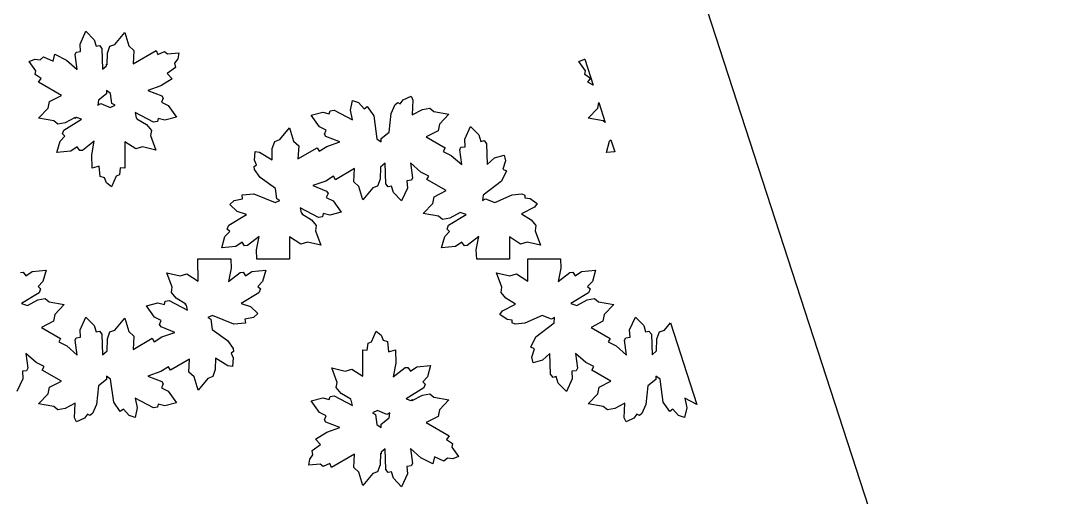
# Model space of a CAD drawing. Header units: metres. Extents: x -75 to 75, y 0 to 231.
# Drawn here: x -20.3 to 75, y 56.7 to 100 of the extents above; entities that cross this region are included whole.
import ezdxf

# ---------------------------------------------------------------- set-up
doc = ezdxf.new("R2010")
doc.units = ezdxf.units.M

msp = doc.modelspace()

# ---------------------------------------------------------------- linework, layer by layer
for p, q in [((75, 0), (0, 230.826)), ((-14.8895, 97.9019), (-14.3616, 99.057)), ((-14.3616, 99.057), (-13.607, 98.2895)), ((-13.607, 98.2895), (-13.4346, 97.6944)), ((-11.7294, 97.8683), (-10.8337, 98.941)), ((-10.8337, 98.941), (-10.4767, 97.7379)), ((-15.2428, 97.1695), (-14.8491, 97.2084)), ((-14.8491, 97.2084), (-14.8895, 97.9019)), ((-13.4346, 97.6944), (-13.1432, 97.7806)), ((-13.1432, 97.7806), (-12.9158, 97.4892)), ((-12.9158, 97.4892), (-12.8479, 95.6009)), ((-12.4069, 97.0573), (-12.1758, 97.6921)), ((-12.1758, 97.6921), (-11.7294, 97.8683)), ((-10.4767, 97.7379), (-10.0052, 97.316)), ((-10.0708, 96.1082), (-7.98492, 97.319)), ((-10.0052, 97.316), (-10.0708, 96.1082)), ((-7.98492, 97.319), (-7.81555, 96.9429)), ((-7.81555, 96.9429), (-7.21741, 97.216)), ((-7.21741, 97.216), (-6.95801, 96.9971)), ((-19.529, 96.3226), (-19.0063, 96.537)), ((-18.9186, 95.4742), (-19.529, 96.3226)), ((-19.0063, 96.537), (-18.5226, 96.4706)), ((-18.5226, 96.4706), (-18.2152, 96.74)), ((-18.2152, 96.74), (-17.3607, 96.3501)), ((-17.3607, 96.3501), (-17.1898, 96.9803)), ((-17.1898, 96.9803), (-16.1201, 96.4241)), ((-16.1201, 96.4241), (-15.1665, 95.5994)), ((-15.3519, 96.946), (-15.2428, 97.1695)), ((-15.1665, 95.5994), (-15.3519, 96.946)), ((-12.4329, 96.0159), (-12.4069, 97.0573)), ((-6.95801, 96.9971), (-5.92041, 97.1016)), ((-5.99594, 96.5424), (-6.29501, 96.1555)), ((-5.92041, 97.1016), (-5.99594, 96.5424)), ((30.471, 96.3226), (30.9937, 96.537)), ((31.0814, 95.4742), (30.471, 96.3226)), ((30.9937, 96.537), (31.0167, 96.5339)), ((31.0167, 96.5339), (31.7903, 94.153)), ((-18.9781, 95.1439), (-18.9186, 95.4742)), ((-12.8479, 95.6009), (-12.4992, 95.9198)), ((-12.4992, 95.9198), (-12.4992, 96.0548)), ((-12.4992, 96.0548), (-12.4329, 96.0159)), ((-6.21567, 95.755), (-6.9809, 95.2103)), ((-6.29501, 96.1555), (-6.21567, 95.755)), ((31.0219, 95.1439), (31.0814, 95.4742)), ((-18.4441, 94.7601), (-18.9781, 95.1439)), ((-18.6844, 94.426), (-18.4441, 94.7601)), ((-16.5947, 93.2243), (-18.6844, 94.426)), ((-6.52008, 94.7464), (-7.54089, 94.0956)), ((-6.9809, 95.2103), (-6.52008, 94.7464)), ((31.5559, 94.7601), (31.0219, 95.1439)), ((31.3156, 94.426), (31.5559, 94.7601)), ((31.7903, 94.153), (31.3156, 94.426)), ((-12.4992, 93.6844), (-12.5, 93.3655)), ((-12.1155, 93.4074), (-12.4992, 93.6844)), ((-11.9949, 92.4927), (-12.1155, 93.4074)), ((-7.54089, 94.0956), (-8.72955, 93.6859)), ((-8.72955, 93.6859), (-7.47147, 93.1747)), ((-17.8001, 92.0586), (-17.6735, 92.6765)), ((-17.6735, 92.6765), (-16.5947, 93.2243)), ((-13.2347, 92.804), (-13.282, 92.3332)), ((-13.282, 92.3332), (-13.0028, 92.4919)), ((-12.5, 93.3655), (-13.2347, 92.804)), ((-13.0028, 92.4919), (-12.1536, 92.1387)), ((-11.7195, 92.3332), (-11.9949, 92.4927)), ((-7.33032, 92.9665), (-7.4913, 92.6048)), ((-7.4913, 92.6048), (-6.87256, 92.2966)), ((-7.47147, 93.1747), (-7.33032, 92.9665)), ((9.69467, 91.8709), (9.89914, 92.7574)), ((9.89914, 92.7574), (10.4324, 92.5972)), ((10.4324, 92.5972), (10.9489, 92.0097)), ((13.7756, 92.3943), (14.0007, 92.5774)), ((14.0007, 92.5774), (14.2334, 92.4561)), ((14.2334, 92.4561), (14.5058, 92.836)), ((14.5058, 92.836), (15.2184, 93.1732)), ((15.2184, 93.1732), (15.3915, 92.7841)), ((15.3915, 92.7841), (15.3336, 91.4558)), ((32.1999, 92.0586), (32.3047, 92.5699)), ((32.3047, 92.5699), (32.8907, 90.7662)), ((-18.6668, 91.1461), (-17.8001, 92.0586)), ((-12.1536, 92.1387), (-11.7195, 92.3332)), ((-8.21533, 90.789), (-9.88541, 91.6763)), ((-9.88541, 91.6763), (-9.78088, 91.2003)), ((-6.87256, 92.2966), (-6.13785, 91.2605)), ((6.13785, 91.4192), (7.18079, 91.6901)), ((7.18079, 91.6901), (7.77969, 91.5421)), ((7.77969, 91.5421), (7.84988, 91.8373)), ((7.84988, 91.8373), (8.21762, 91.8907)), ((8.21762, 91.8907), (9.88541, 91.0042)), ((9.88541, 91.0042), (9.69467, 91.8709)), ((10.9489, 92.0097), (11.2396, 92.2333)), ((11.2396, 92.2333), (11.8416, 91.3567)), ((13.2339, 89.8766), (13.4071, 91.584)), ((13.4071, 91.584), (13.7756, 92.3943)), ((15.3336, 91.4558), (16.2468, 91.9533)), ((16.2468, 91.9533), (16.9128, 92.0708)), ((16.9128, 92.0708), (17.2897, 91.7702)), ((17.2897, 91.7702), (18.6668, 91.5344)), ((18.6668, 91.5344), (17.8001, 90.6212)), ((31.3332, 91.1461), (32.1999, 92.0586)), ((-17.2897, 90.9111), (-18.6668, 91.1461)), ((-16.9144, 90.6097), (-17.2897, 90.9111)), ((-16.2468, 90.7272), (-16.9144, 90.6097)), ((-16.3681, 90.0719), (-14.7652, 91.0728)), ((-15.3343, 91.2231), (-16.2468, 90.7272)), ((-15.3381, 91.1293), (-15.3343, 91.2231)), ((-15.2115, 91.2132), (-15.3381, 91.1293)), ((-14.7652, 91.0728), (-15.2115, 91.2132)), ((-9.78088, 91.2003), (-9.70459, 91.1232)), ((-9.70459, 91.1232), (-9.73206, 91.1087)), ((-9.73206, 91.1087), (-8.84552, 90.5678)), ((-8.84552, 90.5678), (-8.41293, 90.049)), ((-7.84988, 90.8432), (-8.21533, 90.789)), ((-7.77969, 91.1385), (-7.84988, 90.8432)), ((-7.17926, 90.9897), (-7.77969, 91.1385)), ((-6.13785, 91.2605), (-7.17926, 90.9897)), ((6.87256, 90.3831), (6.13785, 91.4192)), ((11.8416, 91.3567), (12.1155, 89.2731)), ((17.8001, 90.6212), (17.672, 90.004)), ((32.7103, 90.9111), (31.3332, 91.1461)), ((32.8907, 90.7662), (32.7103, 90.9111)), ((-16.5054, 89.7255), (-16.3681, 90.0719)), ((-16.2849, 89.5187), (-16.5054, 89.7255)), ((-8.41293, 90.049), (-8.48236, 89.5691)), ((-8.48236, 89.5691), (-7.99866, 88.2599)), ((3.26996, 89.2082), (4.16489, 90.2809)), ((4.16489, 90.2809), (4.52347, 89.0793)), ((7.4913, 90.0757), (6.87256, 90.3831)), ((7.32956, 89.7141), (7.4913, 90.0757)), ((7.47147, 89.5058), (7.32956, 89.7141)), ((12.5, 89.315), (13.2339, 89.8766)), ((17.672, 90.004), (16.5932, 89.4562)), ((20.1096, 89.241), (20.6383, 90.3938)), ((20.6383, 90.3938), (21.3928, 89.6286)), ((21.3928, 89.6286), (21.5652, 89.0343)), ((-17.0013, 88.0348), (-16.716, 89.0694)), ((-16.716, 89.0694), (-16.2849, 89.5187)), ((-13.6047, 89.0656), (-14.6759, 88.2317)), ((-13.8428, 87.8304), (-13.6047, 89.0656)), ((-9.82285, 88.3575), (-10.8353, 89.0167)), ((-10.8353, 89.0167), (-10.8292, 86.6051)), ((2.59247, 88.3972), (2.82364, 89.032)), ((2.82364, 89.032), (3.26996, 89.2082)), ((4.52347, 89.0793), (4.9942, 88.6566)), ((4.9942, 88.6566), (4.92783, 87.4481)), ((8.72726, 88.9954), (7.47147, 89.5058)), ((7.54089, 88.5849), (8.72726, 88.9954)), ((12.1155, 89.2731), (12.5, 88.9954)), ((12.5, 88.9954), (12.5, 89.315)), ((16.5932, 89.4562), (18.3357, 88.4552)), ((20.1508, 88.549), (20.1096, 89.241)), ((21.5652, 89.0343), (21.8567, 89.1205)), ((21.8567, 89.1205), (22.0848, 88.8283)), ((22.0848, 88.8283), (22.1527, 86.9415)), ((32.9987, 88.0348), (33.284, 89.0694)), ((33.284, 89.0694), (33.4021, 89.1925)), ((33.4021, 89.1925), (33.7549, 88.1065)), ((-15.7372, 88.1546), (-17.0013, 88.0348)), ((-15.1588, 88.5361), (-15.7372, 88.1546)), ((-14.9284, 88.2141), (-15.1588, 88.5361)), ((-14.6759, 88.2317), (-14.9284, 88.2141)), ((-13.7894, 86.6241), (-13.8428, 87.8304)), ((-9.21783, 88.5536), (-9.82285, 88.3575)), ((-7.99866, 88.2599), (-9.21783, 88.5536)), ((0.95825, 87.3299), (1.02386, 88.1157)), ((1.02386, 88.1157), (1.44272, 88.0714)), ((1.44272, 88.0714), (2.56653, 87.3573)), ((2.56653, 87.3573), (2.59247, 88.3972)), ((4.92783, 87.4481), (6.66656, 88.4567)), ((6.66656, 88.4567), (6.84738, 88.1432)), ((6.84738, 88.1432), (7.54089, 88.5849)), ((18.3357, 88.4552), (18.1541, 88.1409)), ((18.1541, 88.1409), (18.8805, 87.764)), ((18.8805, 87.764), (19.8334, 86.9392)), ((19.648, 88.2858), (19.7586, 88.5101)), ((19.8334, 86.9392), (19.648, 88.2858)), ((19.7586, 88.5101), (20.1508, 88.549)), ((22.8088, 87.542), (23.6755, 87.8075)), ((23.6755, 87.8075), (23.8052, 87.2643)), ((33.7549, 88.1065), (32.9987, 88.0348)), ((-13.1577, 86.7905), (-13.7894, 86.6241)), ((-13.0699, 85.8551), (-13.1577, 86.7905)), ((0.9285, 86.7622), (1.15051, 86.9041)), ((0.97275, 86.4815), (0.9285, 86.7622)), ((1.15051, 86.9041), (0.95825, 87.3299)), ((12.8479, 87.0789), (12.4352, 86.7012)), ((12.9158, 85.1913), (12.8479, 87.0789)), ((16.1179, 86.2587), (15.168, 87.0819)), ((15.168, 87.0819), (15.3526, 85.7361)), ((22.1527, 86.9415), (22.8088, 87.542)), ((23.8052, 87.2643), (23.555, 86.5219)), ((-12.6816, 85.7239), (-13.0699, 85.8551)), ((-11.6226, 85.8795), (-12.0522, 84.9258)), ((-11.3052, 85.9924), (-11.6226, 85.8795)), ((-11.2396, 86.6486), (-11.3052, 85.9924)), ((-10.8292, 86.6051), (-11.2396, 86.6486)), ((1.49384, 85.7506), (0.97275, 86.4815)), ((8.15125, 85.878), (7.46078, 85.4355)), ((8.33206, 85.5644), (8.15125, 85.878)), ((10.0708, 86.573), (8.33206, 85.5644)), ((10.0052, 85.363), (10.0708, 86.573)), ((12.4352, 86.7012), (12.4092, 85.6232)), ((16.8449, 85.8788), (16.1179, 86.2587)), ((16.6649, 85.5659), (16.8449, 85.8788)), ((23.8945, 86.3823), (23.4383, 85.4256)), ((23.555, 86.5219), (23.8945, 86.3823)), ((-12.4969, 85.2722), (-12.6816, 85.7239)), ((-12.0522, 84.9258), (-12.4969, 85.2722)), ((2.88315, 84.7473), (1.49384, 85.7506)), ((7.46078, 85.4355), (6.26984, 85.0258)), ((6.26984, 85.0258), (7.52792, 84.5146)), ((10.4752, 84.9403), (10.0052, 85.363)), ((10.8337, 83.7387), (10.4752, 84.9403)), ((11.7294, 84.8122), (10.8337, 83.7387)), ((12.1758, 84.9884), (11.7294, 84.8122)), ((12.4092, 85.6232), (12.1758, 84.9884)), ((13.1424, 84.8991), (12.9158, 85.1913)), ((13.4346, 84.9854), (13.1424, 84.8991)), ((13.607, 84.391), (13.4346, 84.9854)), ((15.2435, 85.5103), (14.8491, 85.4713)), ((14.8491, 85.4713), (14.8903, 84.7794)), ((15.3526, 85.7361), (15.2435, 85.5103)), ((18.4074, 84.565), (16.6649, 85.5659)), ((23.4383, 85.4256), (21.7659, 84.1423)), ((-0.15335, 84.1995), (0.90866, 84.2827)), ((-0.10529, 83.8364), (-0.15335, 84.1995)), ((0.90866, 84.2827), (2.84576, 83.4785)), ((3.00369, 83.8326), (2.88315, 84.7473)), ((7.66983, 84.3063), (7.50809, 83.9447)), ((7.50809, 83.9447), (8.12607, 83.6372)), ((7.52792, 84.5146), (7.66983, 84.3063)), ((14.3616, 83.6258), (13.607, 84.391)), ((14.8903, 84.7794), (14.3616, 83.6258)), ((17.1997, 83.3992), (17.3286, 84.0164)), ((17.3286, 84.0164), (18.4074, 84.565)), ((21.7659, 84.1423), (21.7186, 83.6708)), ((22.847, 83.4785), (24.4217, 84.1812)), ((24.4217, 84.1812), (25.2998, 84.2651)), ((25.2998, 84.2651), (25.5707, 84.1629)), ((25.5707, 84.1629), (25.5829, 83.9012)), ((25.5829, 83.9012), (26.0506, 83.8554)), ((26.0506, 83.8554), (26.6968, 83.4053)), ((-1.27869, 83.3008), (-0.87204, 83.6815)), ((-0.61417, 82.6805), (-1.27869, 83.3008)), ((-0.87204, 83.6815), (-0.10529, 83.8364)), ((2.84576, 83.4785), (3.27911, 83.6723)), ((3.27911, 83.6723), (3.00369, 83.8326)), ((6.78177, 82.1289), (5.11398, 83.0162)), ((5.11398, 83.0162), (5.21469, 82.5577)), ((8.12607, 83.6372), (8.86154, 82.6004)), ((16.333, 82.4867), (17.1997, 83.3992)), ((21.7186, 83.6708), (21.9963, 83.8318)), ((21.9963, 83.8318), (22.847, 83.4785)), ((26.4465, 83.062), (25.267, 82.4478)), ((26.6968, 83.4053), (26.4465, 83.062)), ((-1.36795, 81.4117), (0.23346, 82.412)), ((0.23346, 82.412), (-0.61417, 82.6805)), ((5.21469, 82.5577), (5.34668, 82.4913)), ((5.34668, 82.4913), (5.26581, 82.4486)), ((5.26581, 82.4486), (6.15387, 81.9077)), ((7.14951, 82.1823), (6.78177, 82.1289)), ((7.2197, 82.4776), (7.14951, 82.1823)), ((7.8186, 82.3296), (7.2197, 82.4776)), ((8.86154, 82.6004), (7.8186, 82.3296)), ((17.7109, 82.2502), (16.333, 82.4867)), ((18.0878, 81.9496), (17.7109, 82.2502)), ((18.7538, 82.0671), (18.0878, 81.9496)), ((18.6317, 81.4117), (20.2339, 82.4112)), ((19.6968, 82.5813), (18.7538, 82.0671)), ((20.2339, 82.4112), (19.6968, 82.5813)), ((25.267, 82.4478), (26.1543, 81.9077)), ((-1.50528, 81.0654), (-1.36795, 81.4117)), ((-1.28479, 80.8586), (-1.50528, 81.0654)), ((6.15387, 81.9077), (6.58646, 81.3889)), ((6.58646, 81.3889), (6.51703, 80.909)), ((18.4944, 81.0654), (18.6317, 81.4117)), ((18.7149, 80.8586), (18.4944, 81.0654)), ((26.1543, 81.9077), (26.5869, 81.3889)), ((26.5869, 81.3889), (26.5175, 80.909)), ((-2.00119, 79.3747), (-1.71585, 80.4092)), ((-1.71585, 80.4092), (-1.28479, 80.8586)), ((1.39465, 80.4054), (0.32349, 79.5715)), ((1.15662, 79.1702), (1.39465, 80.4054)), ((5.17731, 79.6974), (4.16412, 80.3566)), ((4.16412, 80.3566), (4.1687, 78.3493)), ((6.51703, 80.909), (7.00073, 79.6005)), ((17.9977, 79.3747), (18.2838, 80.4092)), ((18.2838, 80.4092), (18.7149, 80.8586)), ((21.3959, 80.4062), (20.3239, 79.5715)), ((21.1571, 79.1702), (21.3959, 80.4062)), ((25.1778, 79.6974), (24.1653, 80.3566)), ((24.1653, 80.3566), (24.1699, 78.3493)), ((26.5175, 80.909), (27.0012, 79.6005)), ((-0.737, 79.4937), (-2.00119, 79.3747)), ((-0.15869, 79.8752), (-0.737, 79.4937)), ((0.07172, 79.5532), (-0.15869, 79.8752)), ((0.32349, 79.5715), (0.07172, 79.5532)), ((1.19324, 78.3493), (1.15662, 79.1702)), ((5.78232, 79.8927), (5.17731, 79.6974)), ((7.00073, 79.6005), (5.78232, 79.8927)), ((19.2635, 79.4937), (17.9977, 79.3747)), ((19.841, 79.8759), (19.2635, 79.4937)), ((20.0722, 79.5532), (19.841, 79.8759)), ((20.3239, 79.5715), (20.0722, 79.5532)), ((21.1937, 78.3493), (21.1571, 79.1702)), ((25.7828, 79.8927), (25.1778, 79.6974)), ((27.0012, 79.6005), (25.7828, 79.8927)), ((-4.16412, 76.3428), (-4.1687, 78.3501)), ((-4.1687, 78.3501), (-1.19324, 78.3501)), ((-1.19324, 78.3501), (-1.15662, 77.5291)), ((4.1687, 78.3493), (1.19324, 78.3493)), ((24.1699, 78.3493), (21.1937, 78.3493)), ((25.8347, 76.3428), (25.8301, 78.3501)), ((25.8301, 78.3501), (28.8063, 78.3501)), ((28.8063, 78.3501), (28.8429, 77.5291)), ((-19.841, 76.8234), (-19.2635, 77.2057)), ((-19.2635, 77.2057), (-17.9977, 77.3247)), ((-17.9977, 77.3247), (-18.2838, 76.2901)), ((-1.15662, 77.5291), (-1.39465, 76.2939)), ((0.15869, 76.8242), (0.737, 77.2057)), ((0.737, 77.2057), (2.00119, 77.3247)), ((2.00119, 77.3247), (1.71585, 76.2901)), ((28.8429, 77.5291), (28.6041, 76.2932)), ((30.159, 76.8234), (30.7365, 77.2057)), ((30.7365, 77.2057), (32.0023, 77.3247)), ((32.0023, 77.3247), (31.7162, 76.2901)), ((-20.3239, 77.1278), (-20.0722, 77.1461)), ((-20.0722, 77.1461), (-19.841, 76.8234)), ((-18.2838, 76.2901), (-18.7149, 75.8408)), ((-6.51703, 75.7904), (-7.00073, 77.0988)), ((-7.00073, 77.0988), (-5.78232, 76.8066)), ((-5.78232, 76.8066), (-5.17731, 77.002)), ((-5.17731, 77.002), (-4.16412, 76.3428)), ((-1.39465, 76.2939), (-0.32349, 77.1278)), ((-0.32349, 77.1278), (-0.07172, 77.1461)), ((-0.07172, 77.1461), (0.15869, 76.8242)), ((1.71585, 76.2901), (1.28479, 75.8408)), ((23.4825, 75.7904), (22.9988, 77.0988)), ((22.9988, 77.0988), (24.2172, 76.8066)), ((24.2172, 76.8066), (24.8222, 77.002)), ((24.8222, 77.002), (25.8347, 76.3428)), ((28.6041, 76.2932), (29.6761, 77.1278)), ((29.6761, 77.1278), (29.9278, 77.1461)), ((29.9278, 77.1461), (30.159, 76.8234)), ((31.7162, 76.2901), (31.2851, 75.8408)), ((-18.6317, 75.2876), (-20.2339, 74.2882)), ((-18.7149, 75.8408), (-18.4944, 75.634)), ((-18.4944, 75.634), (-18.6317, 75.2876)), ((-6.58646, 75.3105), (-6.51703, 75.7904)), ((-6.15387, 74.7917), (-6.58646, 75.3105)), ((1.36795, 75.2876), (-0.23346, 74.2874)), ((1.28479, 75.8408), (1.50528, 75.634)), ((1.50528, 75.634), (1.36795, 75.2876)), ((23.4131, 75.3105), (23.4825, 75.7904)), ((23.8457, 74.7917), (23.4131, 75.3105)), ((31.3683, 75.2876), (29.7661, 74.2882)), ((31.2851, 75.8408), (31.5056, 75.634)), ((31.5056, 75.634), (31.3683, 75.2876)), ((-19.6968, 74.118), (-18.7538, 74.6323)), ((-18.7538, 74.6323), (-18.0878, 74.7498)), ((-18.0878, 74.7498), (-17.7109, 74.4492)), ((-17.7109, 74.4492), (-16.333, 74.2126)), ((-8.86154, 74.099), (-7.8186, 74.3698)), ((-7.8186, 74.3698), (-7.2197, 74.2218)), ((-7.2197, 74.2218), (-7.14951, 74.5171)), ((-7.14951, 74.5171), (-6.78177, 74.5705)), ((-6.78177, 74.5705), (-5.11398, 73.6832)), ((-5.26581, 74.2508), (-6.15387, 74.7917)), ((24.733, 74.2516), (23.8457, 74.7917)), ((30.3032, 74.118), (31.2462, 74.6323)), ((31.2462, 74.6323), (31.9122, 74.7498)), ((31.9122, 74.7498), (32.2891, 74.4492)), ((32.2891, 74.4492), (33.667, 74.2126)), ((-20.2339, 74.2882), (-19.6968, 74.118)), ((-16.333, 74.2126), (-17.1997, 73.3002)), ((-8.12607, 73.0621), (-8.86154, 74.099)), ((-5.34668, 74.2081), (-5.26581, 74.2508)), ((-5.21469, 74.1417), (-5.34668, 74.2081)), ((-5.11398, 73.6832), (-5.21469, 74.1417)), ((-0.23346, 74.2874), (0.61417, 74.0189)), ((0.61417, 74.0189), (1.27869, 73.3986)), ((1.27869, 73.3986), (0.87204, 73.0179)), ((23.3032, 73.2941), (23.5535, 73.6374)), ((23.5535, 73.6374), (24.733, 74.2516)), ((29.7661, 74.2882), (30.3032, 74.118)), ((33.667, 74.2126), (32.8003, 73.3002)), ((-17.3286, 72.683), (-18.4074, 72.1344)), ((-17.1997, 73.3002), (-17.3286, 72.683)), ((-14.8903, 71.92), (-14.3616, 73.0736)), ((-14.3616, 73.0736), (-13.607, 72.3083)), ((-11.7294, 71.8872), (-10.8337, 72.9607)), ((-10.8337, 72.9607), (-10.4752, 71.759)), ((-7.50809, 72.7547), (-8.12607, 73.0621)), ((-7.66983, 72.393), (-7.50809, 72.7547)), ((-2.84576, 73.2208), (-3.27911, 73.027)), ((-3.27911, 73.027), (-3.00369, 72.8668)), ((-3.00369, 72.8668), (-2.88315, 71.9521)), ((-0.90866, 72.4167), (-2.84576, 73.2208)), ((0.15335, 72.4998), (-0.90866, 72.4167)), ((0.87204, 73.0179), (0.10529, 72.863)), ((0.10529, 72.863), (0.15335, 72.4998)), ((23.9494, 72.8439), (23.3032, 73.2941)), ((24.4171, 72.7982), (23.9494, 72.8439)), ((24.4293, 72.5365), (24.4171, 72.7982)), ((24.7002, 72.4342), (24.4293, 72.5365)), ((25.5783, 72.5182), (24.7002, 72.4342)), ((27.153, 73.2208), (25.5783, 72.5182)), ((26.5617, 71.2738), (28.2341, 72.5571)), ((28.0037, 72.8676), (27.153, 73.2208)), ((28.2814, 73.0286), (28.0037, 72.8676)), ((28.2341, 72.5571), (28.2814, 73.0286)), ((32.6714, 72.683), (31.5926, 72.1344)), ((32.8003, 73.3002), (32.6714, 72.683)), ((35.1097, 71.92), (35.6384, 73.0736)), ((35.6384, 73.0736), (36.393, 72.3083)), ((38.2706, 71.8872), (38.8135, 72.5379)), ((38.8135, 72.5379), (41.2293, 65.1026)), ((-18.4074, 72.1344), (-16.6649, 71.1334)), ((-14.8491, 71.228), (-14.8903, 71.92)), ((-13.607, 72.3083), (-13.4346, 71.714)), ((-13.4346, 71.714), (-13.1424, 71.8002)), ((-13.1424, 71.8002), (-12.9158, 71.508)), ((-12.9158, 71.508), (-12.8479, 69.6205)), ((-12.4092, 71.0762), (-12.1758, 71.711)), ((-12.1758, 71.711), (-11.7294, 71.8872)), ((-10.4752, 71.759), (-10.0052, 71.3364)), ((-7.52792, 72.1848), (-7.66983, 72.393)), ((-6.26984, 71.6736), (-7.52792, 72.1848)), ((-7.46078, 71.2639), (-6.26984, 71.6736)), ((-2.88315, 71.9521), (-1.49384, 70.9488)), ((11.6226, 70.8199), (12.0522, 71.7735)), ((12.0522, 71.7735), (12.4969, 71.4272)), ((31.5926, 72.1344), (33.3351, 71.1334)), ((35.1509, 71.228), (35.1097, 71.92)), ((36.393, 72.3083), (36.5654, 71.714)), ((36.5654, 71.714), (36.8576, 71.8002)), ((36.8576, 71.8002), (37.0842, 71.508)), ((37.0842, 71.508), (37.1521, 69.6205)), ((37.5908, 71.0762), (37.8242, 71.711)), ((37.8242, 71.711), (38.2706, 71.8872)), ((-16.6649, 71.1334), (-16.8449, 70.8206)), ((-16.8449, 70.8206), (-16.1179, 70.4407)), ((-15.3526, 70.9633), (-15.2435, 71.1891)), ((-15.168, 69.6175), (-15.3526, 70.9633)), ((-15.2435, 71.1891), (-14.8491, 71.228)), ((-12.4352, 69.9982), (-12.4092, 71.0762)), ((-10.0052, 71.3364), (-10.0708, 70.1263)), ((-10.0708, 70.1263), (-8.33206, 71.1349)), ((-8.33206, 71.1349), (-8.15125, 70.8214)), ((-8.15125, 70.8214), (-7.46078, 71.2639)), ((-1.49384, 70.9488), (-0.97275, 70.2179)), ((11.2396, 70.0508), (11.3052, 70.7069)), ((11.3052, 70.7069), (11.6226, 70.8199)), ((12.4969, 71.4272), (12.6816, 70.9755)), ((12.6816, 70.9755), (13.0699, 70.8443)), ((13.0699, 70.8443), (13.1577, 69.9089)), ((26.1055, 70.3171), (26.5617, 71.2738)), ((33.3351, 71.1334), (33.1551, 70.8206)), ((33.1551, 70.8206), (33.8821, 70.4407)), ((34.6474, 70.9633), (34.7565, 71.1891)), ((34.832, 69.6175), (34.6474, 70.9633)), ((34.7565, 71.1891), (35.1509, 71.228)), ((37.5648, 69.9982), (37.5908, 71.0762)), ((-18.8805, 68.9354), (-19.8334, 69.7601)), ((-19.8334, 69.7601), (-19.648, 68.4135)), ((-16.1179, 70.4407), (-15.168, 69.6175)), ((-12.8479, 69.6205), (-12.4352, 69.9982)), ((-0.9285, 69.9371), (-1.15051, 69.7952)), ((-1.15051, 69.7952), (-0.95825, 69.3695)), ((-0.97275, 70.2179), (-0.9285, 69.9371)), ((10.8353, 67.6826), (10.8292, 70.0943)), ((10.8292, 70.0943), (11.2396, 70.0508)), ((13.1577, 69.9089), (13.7894, 70.0752)), ((13.7894, 70.0752), (13.8428, 68.869)), ((26.445, 70.1775), (26.1055, 70.3171)), ((26.1948, 69.4344), (26.445, 70.1775)), ((27.8473, 69.7578), (27.1912, 69.1574)), ((27.9152, 67.8711), (27.8473, 69.7578)), ((31.1195, 68.9354), (30.1666, 69.7601)), ((30.1666, 69.7601), (30.352, 68.4135)), ((33.8821, 70.4407), (34.832, 69.6175)), ((37.1521, 69.6205), (37.5648, 69.9982)), ((-18.1541, 68.5585), (-18.8805, 68.9354)), ((-4.92783, 69.2513), (-6.66656, 68.2426)), ((-4.9942, 68.0428), (-4.92783, 69.2513)), ((-2.56653, 69.342), (-2.59247, 68.3022)), ((-1.44272, 68.6279), (-2.56653, 69.342)), ((-1.02386, 68.5837), (-1.44272, 68.6279)), ((-0.95825, 69.3695), (-1.02386, 68.5837)), ((13.8428, 68.869), (13.6047, 67.6338)), ((15.7372, 68.5448), (17.0013, 68.6646)), ((17.0013, 68.6646), (16.716, 67.63)), ((26.3245, 68.8919), (26.1948, 69.4344)), ((27.1912, 69.1574), (26.3245, 68.8919)), ((31.8459, 68.5585), (31.1195, 68.9354)), ((-19.7586, 68.1892), (-20.1508, 68.1503)), ((-20.1508, 68.1503), (-20.1096, 67.4583)), ((-19.648, 68.4135), (-19.7586, 68.1892)), ((-18.3357, 68.2442), (-18.1541, 68.5585)), ((-16.5932, 67.2432), (-18.3357, 68.2442)), ((-12.1155, 67.4263), (-12.5, 67.704)), ((-12.5, 67.704), (-12.5, 67.3843)), ((-7.54089, 68.1145), (-8.72726, 67.704)), ((-8.72726, 67.704), (-7.47147, 67.1936)), ((-6.84738, 68.5562), (-7.54089, 68.1145)), ((-6.66656, 68.2426), (-6.84738, 68.5562)), ((-4.52347, 67.6201), (-4.9942, 68.0428)), ((-2.82364, 67.6674), (-3.26996, 67.4911)), ((-2.59247, 68.3022), (-2.82364, 67.6674)), ((8.48236, 67.1303), (7.99866, 68.4395)), ((7.99866, 68.4395), (9.21783, 68.1458)), ((9.21783, 68.1458), (9.82285, 68.3418)), ((9.82285, 68.3418), (10.8353, 67.6826)), ((13.6047, 67.6338), (14.6759, 68.4677)), ((14.6759, 68.4677), (14.9284, 68.4853)), ((14.9284, 68.4853), (15.1588, 68.1633)), ((15.1588, 68.1633), (15.7372, 68.5448)), ((28.1433, 67.5789), (27.9152, 67.8711)), ((28.4348, 67.6651), (28.1433, 67.5789)), ((28.6072, 67.0708), (28.4348, 67.6651)), ((30.2414, 68.1892), (29.8492, 68.1503)), ((29.8492, 68.1503), (29.8904, 67.4583)), ((30.352, 68.4135), (30.2414, 68.1892)), ((31.6643, 68.2442), (31.8459, 68.5585)), ((33.4068, 67.2432), (31.6643, 68.2442)), ((37.8845, 67.4263), (37.5, 67.704)), ((37.5, 67.704), (37.5, 67.3843)), ((-20.1096, 67.4583), (-20.6383, 66.3055)), ((-17.8001, 66.0782), (-17.672, 66.6954)), ((-17.672, 66.6954), (-16.5932, 67.2432)), ((-13.2339, 66.8228), (-13.4071, 65.1154)), ((-12.5, 67.3843), (-13.2339, 66.8228)), ((-11.8416, 65.3427), (-12.1155, 67.4263)), ((-7.32956, 66.9853), (-7.4913, 66.6237)), ((-7.47147, 67.1936), (-7.32956, 66.9853)), ((-4.16489, 66.4185), (-4.52347, 67.6201)), ((-3.26996, 67.4911), (-4.16489, 66.4185)), ((8.41293, 66.6504), (8.48236, 67.1303)), ((16.716, 67.63), (16.2849, 67.1806)), ((16.2849, 67.1806), (16.5054, 66.9739)), ((16.5054, 66.9739), (16.3681, 66.6275)), ((29.3617, 66.3055), (28.6072, 67.0708)), ((29.8904, 67.4583), (29.3617, 66.3055)), ((32.1999, 66.0782), (32.328, 66.6954)), ((32.328, 66.6954), (33.4068, 67.2432)), ((36.7661, 66.8228), (36.5929, 65.1154)), ((37.5, 67.3843), (36.7661, 66.8228)), ((38.1584, 65.3427), (37.8845, 67.4263)), ((-18.6668, 65.1649), (-17.8001, 66.0782)), ((-7.4913, 66.6237), (-6.87256, 66.3162)), ((-6.87256, 66.3162), (-6.13785, 65.2802)), ((7.77969, 65.5609), (7.84988, 65.8562)), ((7.84988, 65.8562), (8.21533, 65.9103)), ((8.21533, 65.9103), (9.88541, 65.023)), ((8.84552, 66.1316), (8.41293, 66.6504)), ((9.73206, 65.5907), (8.84552, 66.1316)), ((16.3681, 66.6275), (14.7652, 65.6265)), ((15.3343, 65.4762), (16.2468, 65.9721)), ((16.2468, 65.9721), (16.9144, 66.0896)), ((16.9144, 66.0896), (17.2897, 65.7883)), ((17.2897, 65.7883), (18.6668, 65.5533)), ((31.3332, 65.1649), (32.1999, 66.0782)), ((-17.2897, 64.9292), (-18.6668, 65.1649)), ((-16.9128, 64.6286), (-17.2897, 64.9292)), ((-15.3336, 65.2435), (-16.2468, 64.7461)), ((-15.3915, 63.9153), (-15.3336, 65.2435)), ((-13.4071, 65.1154), (-13.7756, 64.3051)), ((-11.2396, 64.4661), (-11.8416, 65.3427)), ((-9.69467, 64.8285), (-9.89914, 63.942)), ((-8.21762, 64.8087), (-9.88541, 65.6952)), ((-9.88541, 65.6952), (-9.69467, 64.8285)), ((-7.84988, 64.8621), (-8.21762, 64.8087)), ((-7.77969, 65.1573), (-7.84988, 64.8621)), ((-7.18079, 65.0093), (-7.77969, 65.1573)), ((-6.13785, 65.2802), (-7.18079, 65.0093)), ((6.13785, 65.4388), (7.17926, 65.7097)), ((6.87256, 64.4028), (6.13785, 65.4388)), ((7.17926, 65.7097), (7.77969, 65.5609)), ((9.70459, 65.5762), (9.73206, 65.5907)), ((9.78088, 65.4991), (9.70459, 65.5762)), ((9.88541, 65.023), (9.78088, 65.4991)), ((14.7652, 65.6265), (15.2115, 65.4861)), ((15.2115, 65.4861), (15.3381, 65.5701)), ((15.3381, 65.5701), (15.3343, 65.4762)), ((18.6668, 65.5533), (17.8001, 64.6408)), ((32.7103, 64.9292), (31.3332, 65.1649)), ((33.0872, 64.6286), (32.7103, 64.9292)), ((34.6664, 65.2435), (33.7532, 64.7461)), ((34.6085, 63.9153), (34.6664, 65.2435)), ((36.5929, 65.1154), (36.2244, 64.3051)), ((38.7604, 64.4661), (38.1584, 65.3427)), ((40.3053, 64.8285), (40.1009, 63.942)), ((41.2293, 65.1026), (40.1146, 65.6952)), ((40.1146, 65.6952), (40.3053, 64.8285)), ((-16.2468, 64.7461), (-16.9128, 64.6286)), ((-15.2184, 63.5262), (-15.3915, 63.9153)), ((-14.5058, 63.8626), (-15.2184, 63.5262)), ((-14.2334, 64.2433), (-14.5058, 63.8626)), ((-14.0007, 64.122), (-14.2334, 64.2433)), ((-13.7756, 64.3051), (-14.0007, 64.122)), ((-10.9489, 64.6896), (-11.2396, 64.4661)), ((-10.4324, 64.1022), (-10.9489, 64.6896)), ((-9.89914, 63.942), (-10.4324, 64.1022)), ((7.4913, 64.0945), (6.87256, 64.4028)), ((7.33032, 63.7329), (7.4913, 64.0945)), ((12.1536, 64.5607), (11.7195, 64.3661)), ((11.7195, 64.3661), (11.9949, 64.2067)), ((11.9949, 64.2067), (12.1155, 63.2919)), ((13.0028, 64.2075), (12.1536, 64.5607)), ((12.5, 63.3339), (13.2347, 63.8954)), ((13.282, 64.3661), (13.0028, 64.2075)), ((13.2347, 63.8954), (13.282, 64.3661)), ((17.6735, 64.0228), (16.5947, 63.475)), ((17.8001, 64.6408), (17.6735, 64.0228)), ((33.7532, 64.7461), (33.0872, 64.6286)), ((34.7816, 63.5262), (34.6085, 63.9153)), ((35.4942, 63.8626), (34.7816, 63.5262)), ((35.7666, 64.2433), (35.4942, 63.8626)), ((35.9993, 64.122), (35.7666, 64.2433)), ((36.2244, 64.3051), (35.9993, 64.122)), ((39.0511, 64.6896), (38.7604, 64.4661)), ((39.5676, 64.1022), (39.0511, 64.6896)), ((40.1009, 63.942), (39.5676, 64.1022)), ((7.47147, 63.5246), (7.33032, 63.7329)), ((8.72955, 63.0135), (7.47147, 63.5246)), ((7.54089, 62.6038), (8.72955, 63.0135)), ((12.1155, 63.2919), (12.4992, 63.015)), ((12.4992, 63.015), (12.5, 63.3339)), ((16.5947, 63.475), (18.6844, 62.2734)), ((6.52008, 61.953), (7.54089, 62.6038)), ((6.9809, 61.4891), (6.52008, 61.953)), ((18.6844, 62.2734), (18.4441, 61.9392)), ((18.4441, 61.9392), (18.9781, 61.5555)), ((6.21567, 60.9444), (6.9809, 61.4891)), ((12.8479, 61.0985), (12.4992, 60.7796)), ((12.9158, 59.2102), (12.8479, 61.0985)), ((16.1201, 60.2753), (15.1665, 61.1)), ((15.1665, 61.1), (15.3519, 59.7534)), ((18.9781, 61.5555), (18.9186, 61.2251)), ((18.9186, 61.2251), (19.529, 60.3767)), ((5.92041, 59.5978), (5.99594, 60.157)), ((5.99594, 60.157), (6.29501, 60.5438)), ((6.29501, 60.5438), (6.21567, 60.9444)), ((10.0708, 60.5911), (7.98492, 59.3803)), ((10.0052, 59.3834), (10.0708, 60.5911)), ((12.4329, 60.6834), (12.4069, 59.642)), ((12.4992, 60.6445), (12.4329, 60.6834)), ((12.4992, 60.7796), (12.4992, 60.6445)), ((17.1898, 59.7191), (16.1201, 60.2753)), ((17.3607, 60.3493), (17.1898, 59.7191)), ((18.2152, 59.9594), (17.3607, 60.3493)), ((18.5226, 60.2287), (18.2152, 59.9594)), ((19.0063, 60.1624), (18.5226, 60.2287)), ((19.529, 60.3767), (19.0063, 60.1624)), ((6.95801, 59.7023), (5.92041, 59.5978)), ((7.21741, 59.4833), (6.95801, 59.7023)), ((7.81555, 59.7565), (7.21741, 59.4833)), ((7.98492, 59.3803), (7.81555, 59.7565)), ((10.4767, 58.9615), (10.0052, 59.3834)), ((12.4069, 59.642), (12.1758, 59.0073)), ((13.1432, 58.9188), (12.9158, 59.2102)), ((15.2428, 59.5299), (14.8491, 59.491)), ((14.8491, 59.491), (14.8895, 58.7975)), ((15.3519, 59.7534), (15.2428, 59.5299)), ((10.8337, 57.7583), (10.4767, 58.9615)), ((11.7294, 58.831), (10.8337, 57.7583)), ((12.1758, 59.0073), (11.7294, 58.831)), ((13.4346, 59.005), (13.1432, 58.9188)), ((13.607, 58.4099), (13.4346, 59.005)), ((14.3616, 57.6424), (13.607, 58.4099)), ((14.8895, 58.7975), (14.3616, 57.6424))]:
    msp.add_line(p, q)

doc.saveas('drawing.dxf')
